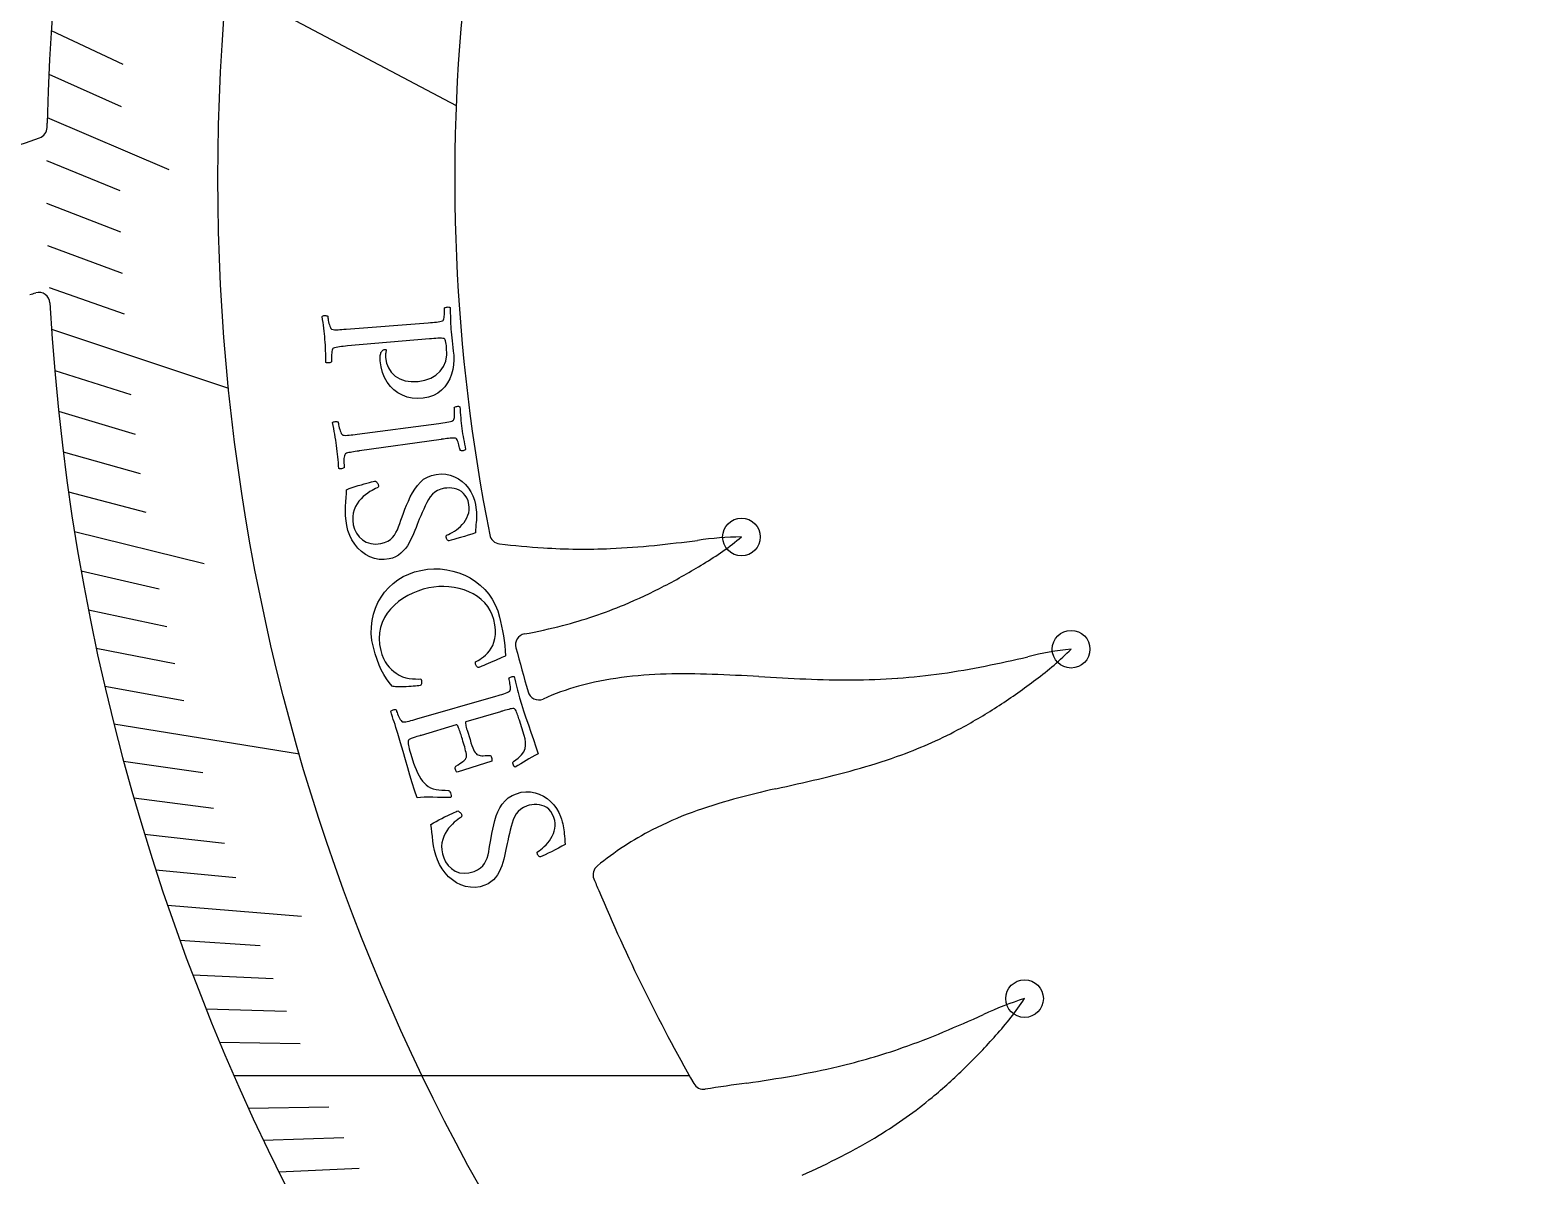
# Model space of a CAD drawing. Header units: millimetres. Extents: x -70 to 70, y -70 to 70.
# Drawn here: x -50.51 to -17.22, y -2.23 to 23.38 of the extents above; entities that cross this region are included whole.
import ezdxf

# ---------------------------------------------------------------- set-up
doc = ezdxf.new("R2010")
doc.units = ezdxf.units.MM
for name, color, linetype in [('CUT_INNER', 6, 'Continuous'), ('CUT_OUTER', 1, 'Continuous'), ('ENGRAVE', 7, 'Continuous'), ('ENGRAVE_FINE', 8, 'Continuous'), ('TEXT', 5, 'Continuous')]:
    doc.layers.add(name, color=color, linetype=linetype)

msp = doc.modelspace()

# ---------------------------------------------------------------- linework, layer by layer
at = {"layer": 'CUT_INNER'}
msp.add_lwpolyline([(-50.127, 21.193), (-50.125, 21.29)], dxfattribs=at)
for centre, radius, start, end in [((-0.001, 20.06), 50.139, 127.0755, 178.5949), ((-0.004, 20.06), 41.01, 173.6776, 191.2115), ((-54.675, 33.348), 13.137, 243.8896, 289.4821), ((-50.377, 21.199), 0.25, 289.4831, 358.7695), ((-51.773, 22.338), 5.036, 284.5021, 286.0737), ((-50.312, 17.259), 0.25, 3.3408, 105.5506), ((-0.001, 20.06), 50.139, 183.1858, 240.6387), ((-39.986, 12.135), 0.25, 191.0742, 263.9244), ((-34.565, 5.155), 6.884, 90.3339, 98.5147), ((-38.784, 17.075), 6.544, 300.5785, 309.6857), ((-37.948, 29.074), 17.311, 263.152, 266.4128), ((-38.139, 26.02), 14.252, 266.4087, 272.4471), ((-38.286, 28.925), 17.161, 272.5247, 275.8021), ((-41.113, 55.995), 44.378, 275.8997, 277.1563), ((-42.722, 23.198), 13.822, 297.5519, 301.7204), ((-41.657, 21.151), 11.514, 292.6518, 297.5645), ((-41.263, 20.238), 10.52, 284.6442, 292.5855), ((-41.51, 21.139), 11.454, 280.3386, 284.7026), ((-39.406, 9.626), 0.25, 101.3089, 194.9414), ((-1.536, 19.634), 39.419, 194.8043, 196.2896), ((-38.021, 52.637), 44.378, 281.5247, 282.7813), ((-26.522, 2.684), 6.884, 95.9589, 104.1397), ((-31.889, 14.132), 6.544, 306.2035, 315.3107), ((-32.555, 25.974), 17.161, 278.1497, 281.4271), ((-36.833, 3.527), 5.363, 105.2816, 114.278), ((-36.383, 1.987), 6.967, 97.4703, 105.5136), ((-36.05, -0.606), 9.582, 91.4303, 97.4261), ((-35.878, -7.529), 16.508, 87.8565, 91.4298), ((-37.092, -40.363), 49.364, 86.6587, 87.8729), ((-30.315, 76.117), 67.313, 266.67827, 267.57257), ((-32.212, 31.613), 22.769, 267.5999, 270.2103), ((-32.198, 24.431), 15.587, 270.2526, 273.9899), ((-32.114, 23.02), 14.174, 274.0501, 278.0778), ((-36.408, 19.84), 13.822, 303.1769, 307.3454), ((-39.134, 8.647), 0.25, 196.3477, 292.4291), ((-35.148, 17.907), 11.514, 298.2768, 303.1895), ((-34.666, 17.037), 10.52, 290.2692, 298.2105), ((-35.394, 19.044), 12.654, 285.8302, 290.2139), ((-37.63, 26.99), 20.909, 283.1225, 285.7841), ((-28.512, -17.127), 24.13, 102.7407, 105.0589), ((-69.985, 166.144), 163.775, 282.75251, 283.0937), ((-31.867, -4.646), 11.206, 105.072, 110.0417), ((-33.013, -1.481), 7.839, 110.0974, 117.2086), ((-33.392, -0.717), 6.987, 117.3102, 129.3618), ((-37.672, 4.486), 0.25, 127.3833, 202.3242), ((-16.206, 13.289), 23.45, 202.2973, 202.9843), ((-0.023, 20.049), 40.988, 202.8515, 209.5797), ((-26.241, -4.86), 6.884, 107.2089, 115.3897), ((-33.739, 5.322), 6.544, 317.4535, 326.5607), ((-47.265, 41.89), 44.378, 292.7747, 294.0313), ((-36.702, 16.806), 17.161, 289.3997, 292.6771), ((-39.284, 10.038), 13.822, 314.4269, 318.5954), ((-35.718, 14.069), 14.252, 283.2837, 289.3221), ((-36.579, 17.761), 18.043, 279.9907, 283.2534), ((-37.671, 8.388), 11.514, 309.5268, 314.4395), ((-35.452, -0.06), 0.25, 209.707, 278.2129), ((28.545, -442.002), 446.302, 98.11845, 98.23974), ((-39.165, 32.551), 33.057, 278.1449, 279.9569), ((-37.029, 7.629), 10.52, 301.5192, 309.4605), ((-38.134, 9.455), 12.654, 297.0802, 301.4639), ((-41.877, 16.812), 20.909, 294.3725, 297.0341)]:
    msp.add_arc(centre, radius, start, end, dxfattribs=at)
at = {"layer": 'CUT_OUTER'}
msp.add_circle((0, 0), 70.2, dxfattribs=at)
at = {"layer": 'ENGRAVE'}
for points in [[(-49.747, 26.323), (-40.982, 21.685)], [(-50.026, 16.687), (-46.069, 15.367)], [(-48.633, 7.859), (-44.482, 7.188)], [(-45.952, 0), (-35.773, 0)]]:
    msp.add_lwpolyline(points, dxfattribs=at)
for centre, radius in [((0, 20.06), 46.307), ((-34.604, 12.039), 0.421), ((-27.236, 9.53), 0.421), ((-28.277, 1.716), 0.421)]:
    msp.add_circle(centre, radius, dxfattribs=at)
at = {"layer": 'ENGRAVE_FINE'}
for points in [[(-50.031, 23.363), (-48.43, 22.615)], [(-50.086, 22.388), (-48.471, 21.666)], [(-50.121, 21.42), (-47.402, 20.258)], [(-50.138, 20.459), (-48.496, 19.789)], [(-50.137, 19.504), (-48.482, 18.861)], [(-50.117, 18.558), (-48.451, 17.941)], [(-50.08, 17.619), (-48.402, 17.028)], [(-49.956, 15.764), (-48.256, 15.228)], [(-49.868, 14.85), (-48.159, 14.341)], [(-49.766, 13.944), (-48.046, 13.462)], [(-49.647, 13.047), (-47.919, 12.593)], [(-49.514, 12.159), (-46.613, 11.447)], [(-49.365, 11.28), (-47.621, 10.882)], [(-49.203, 10.411), (-47.451, 10.04)], [(-49.026, 9.55), (-47.267, 9.208)], [(-48.836, 8.7), (-47.071, 8.386)], [(-48.417, 7.028), (-46.641, 6.77)], [(-48.188, 6.207), (-46.407, 5.977)], [(-47.947, 5.396), (-46.163, 5.195)], [(-47.695, 4.594), (-45.907, 4.422)], [(-47.431, 3.803), (-44.439, 3.563)], [(-47.156, 3.022), (-45.362, 2.907)], [(-46.871, 2.251), (-45.075, 2.165)], [(-46.575, 1.491), (-44.777, 1.433)], [(-46.268, 0.74), (-44.47, 0.711)], [(-45.627, -0.73), (-43.829, -0.701)], [(-45.292, -1.45), (-43.495, -1.392)], [(-44.948, -2.159), (-43.152, -2.073)]]:
    msp.add_lwpolyline(points, dxfattribs=at)
at = {"layer": 'TEXT'}
for points in [[(-41.716, 15.144), (-41.842, 15.136), (-41.962, 15.144), (-42.076, 15.167), (-42.183, 15.207), (-42.283, 15.26), (-42.372, 15.327), (-42.452, 15.406), (-42.522, 15.499), (-42.581, 15.604), (-42.627, 15.719), (-42.66, 15.843), (-42.68, 15.978), (-42.681, 15.997), (-42.681, 16.018), (-42.681, 16.043), (-42.679, 16.07), (-42.677, 16.098), (-42.673, 16.122), (-42.668, 16.145), (-42.662, 16.164), (-42.657, 16.17), (-42.65, 16.178), (-42.642, 16.189), (-42.632, 16.202), (-42.62, 16.214), (-42.605, 16.224), (-42.589, 16.23), (-42.57, 16.234), (-42.559, 16.233), (-42.551, 16.23), (-42.547, 16.224), (-42.546, 16.214), (-42.549, 16.196), (-42.553, 16.177), (-42.556, 16.158), (-42.559, 16.138), (-42.562, 16.118), (-42.564, 16.096), (-42.564, 16.074), (-42.562, 16.05), (-42.54, 15.928), (-42.496, 15.819), (-42.431, 15.722), (-42.346, 15.639), (-42.242, 15.573), (-42.122, 15.531), (-41.986, 15.514), (-41.834, 15.519), (-41.683, 15.546), (-41.55, 15.593), (-41.435, 15.659), (-41.338, 15.744), (-41.264, 15.848), (-41.215, 15.97), (-41.192, 16.112), (-41.195, 16.273), (-41.197, 16.294), (-41.2, 16.32), (-41.205, 16.352), (-41.21, 16.388), (-41.217, 16.422), (-41.226, 16.448), (-41.238, 16.466), (-41.253, 16.475), (-41.277, 16.481), (-41.307, 16.484), (-41.345, 16.484), (-41.389, 16.483), (-41.436, 16.479), (-41.484, 16.476), (-41.532, 16.472), (-41.58, 16.468), (-43.41, 16.31), (-43.458, 16.306), (-43.504, 16.301), (-43.548, 16.297), (-43.591, 16.292), (-43.63, 16.287), (-43.666, 16.279), (-43.698, 16.271), (-43.725, 16.26), (-43.735, 16.252), (-43.744, 16.236), (-43.752, 16.214), (-43.759, 16.185), (-43.764, 16.153), (-43.768, 16.12), (-43.77, 16.086), (-43.771, 16.051), (-43.771, 16.019), (-43.77, 15.992), (-43.77, 15.971), (-43.769, 15.955), (-43.779, 15.948), (-43.792, 15.942), (-43.809, 15.937), (-43.829, 15.933), (-43.849, 15.931), (-43.866, 15.933), (-43.88, 15.937), (-43.892, 15.943), (-43.894, 16.01), (-43.896, 16.076), (-43.898, 16.14), (-43.9, 16.202), (-43.902, 16.265), (-43.906, 16.328), (-43.91, 16.392), (-43.915, 16.456), (-43.92, 16.519), (-43.926, 16.582), (-43.934, 16.645), (-43.941, 16.709), (-43.95, 16.773), (-43.958, 16.838), (-43.967, 16.904), (-43.976, 16.971), (-43.966, 16.979), (-43.953, 16.985), (-43.936, 16.989), (-43.915, 16.991), (-43.895, 16.99), (-43.878, 16.988), (-43.864, 16.984), (-43.853, 16.979), (-43.851, 16.963), (-43.848, 16.942), (-43.844, 16.915), (-43.839, 16.883), (-43.833, 16.849), (-43.825, 16.816), (-43.816, 16.783), (-43.805, 16.751), (-43.794, 16.723), (-43.782, 16.703), (-43.771, 16.69), (-43.76, 16.685), (-43.731, 16.679), (-43.699, 16.675), (-43.662, 16.674), (-43.622, 16.675), (-43.579, 16.677), (-43.535, 16.68), (-43.489, 16.683), (-43.441, 16.687), (-41.605, 16.829), (-41.558, 16.833), (-41.511, 16.837), (-41.467, 16.841), (-41.423, 16.846), (-41.382, 16.851), (-41.346, 16.858), (-41.314, 16.866), (-41.286, 16.875), (-41.274, 16.882), (-41.264, 16.896), (-41.257, 16.916), (-41.251, 16.944), (-41.247, 16.975), (-41.244, 17.007), (-41.242, 17.039), (-41.241, 17.072), (-41.24, 17.102), (-41.24, 17.127), (-41.24, 17.148), (-41.24, 17.163), (-41.23, 17.169), (-41.217, 17.174), (-41.2, 17.179), (-41.18, 17.182), (-41.16, 17.183), (-41.142, 17.182), (-41.128, 17.178), (-41.117, 17.171), (-41.115, 17.109), (-41.113, 17.047), (-41.112, 16.985), (-41.11, 16.925), (-41.108, 16.865), (-41.106, 16.805), (-41.102, 16.746), (-41.098, 16.687), (-41.093, 16.625), (-41.086, 16.561), (-41.079, 16.494), (-41.071, 16.425), (-41.063, 16.353), (-41.054, 16.275), (-41.046, 16.193), (-41.037, 16.105), (-41.032, 15.997), (-41.039, 15.89), (-41.056, 15.784), (-41.085, 15.679), (-41.125, 15.578), (-41.175, 15.485), (-41.237, 15.4), (-41.31, 15.322), (-41.394, 15.255), (-41.489, 15.203), (-41.597, 15.166), (-41.716, 15.144)], [(-40.855, 14.465), (-40.846, 14.405), (-40.837, 14.346), (-40.826, 14.288), (-40.815, 14.231), (-40.804, 14.173), (-40.792, 14.114), (-40.781, 14.054), (-40.77, 13.993), (-40.779, 13.984), (-40.792, 13.977), (-40.808, 13.972), (-40.828, 13.969), (-40.849, 13.968), (-40.866, 13.968), (-40.881, 13.97), (-40.892, 13.975), (-40.894, 13.989), (-40.899, 14.01), (-40.904, 14.035), (-40.912, 14.065), (-40.92, 14.098), (-40.929, 14.129), (-40.939, 14.159), (-40.95, 14.188), (-40.961, 14.213), (-40.973, 14.232), (-40.985, 14.244), (-40.999, 14.249), (-41.023, 14.252), (-41.05, 14.252), (-41.081, 14.251), (-41.114, 14.248), (-41.15, 14.244), (-41.188, 14.239), (-41.227, 14.234), (-41.268, 14.228), (-41.274, 14.227), (-41.281, 14.226), (-41.287, 14.226), (-41.294, 14.225), (-41.3, 14.224), (-41.307, 14.223), (-41.314, 14.222), (-41.32, 14.221), (-43.144, 13.963), (-43.15, 13.962), (-43.157, 13.961), (-43.163, 13.96), (-43.17, 13.96), (-43.176, 13.959), (-43.183, 13.958), (-43.189, 13.957), (-43.196, 13.956), (-43.236, 13.95), (-43.275, 13.944), (-43.312, 13.938), (-43.346, 13.932), (-43.379, 13.926), (-43.407, 13.918), (-43.433, 13.91), (-43.456, 13.901), (-43.465, 13.892), (-43.473, 13.876), (-43.48, 13.853), (-43.485, 13.824), (-43.489, 13.791), (-43.49, 13.758), (-43.491, 13.723), (-43.49, 13.688), (-43.488, 13.655), (-43.486, 13.627), (-43.484, 13.605), (-43.482, 13.589), (-43.491, 13.582), (-43.504, 13.575), (-43.521, 13.569), (-43.541, 13.564), (-43.561, 13.562), (-43.578, 13.562), (-43.593, 13.565), (-43.604, 13.571), (-43.61, 13.637), (-43.615, 13.703), (-43.621, 13.767), (-43.626, 13.829), (-43.632, 13.891), (-43.639, 13.954), (-43.646, 14.018), (-43.655, 14.082), (-43.664, 14.144), (-43.673, 14.207), (-43.684, 14.271), (-43.696, 14.335), (-43.707, 14.4), (-43.719, 14.465), (-43.732, 14.53), (-43.745, 14.597), (-43.735, 14.605), (-43.722, 14.612), (-43.705, 14.617), (-43.685, 14.62), (-43.665, 14.62), (-43.647, 14.619), (-43.633, 14.617), (-43.622, 14.612), (-43.619, 14.596), (-43.615, 14.574), (-43.61, 14.547), (-43.603, 14.515), (-43.594, 14.48), (-43.585, 14.446), (-43.574, 14.414), (-43.561, 14.382), (-43.549, 14.355), (-43.536, 14.335), (-43.524, 14.323), (-43.513, 14.318), (-43.484, 14.314), (-43.451, 14.312), (-43.414, 14.313), (-43.374, 14.316), (-43.332, 14.321), (-43.288, 14.326), (-43.242, 14.332), (-43.195, 14.338), (-41.369, 14.58), (-41.322, 14.586), (-41.276, 14.593), (-41.231, 14.599), (-41.188, 14.606), (-41.148, 14.613), (-41.111, 14.622), (-41.08, 14.632), (-41.053, 14.643), (-41.041, 14.65), (-41.032, 14.664), (-41.026, 14.685), (-41.022, 14.713), (-41.02, 14.745), (-41.018, 14.777), (-41.018, 14.81), (-41.018, 14.843), (-41.019, 14.875), (-41.021, 14.9), (-41.022, 14.921), (-41.023, 14.936), (-41.014, 14.943), (-41.001, 14.949), (-40.984, 14.954), (-40.964, 14.959), (-40.944, 14.961), (-40.926, 14.961), (-40.912, 14.957), (-40.901, 14.952), (-40.895, 14.889), (-40.89, 14.827), (-40.885, 14.765), (-40.88, 14.704), (-40.875, 14.643), (-40.869, 14.583), (-40.862, 14.524), (-40.855, 14.465)], [(-40.549, 12.762), (-40.539, 12.701), (-40.532, 12.644), (-40.527, 12.593), (-40.526, 12.547), (-40.526, 12.502), (-40.528, 12.457), (-40.53, 12.412), (-40.534, 12.365), (-40.539, 12.315), (-40.543, 12.26), (-40.548, 12.199), (-40.552, 12.132), (-40.633, 12.104), (-40.715, 12.077), (-40.799, 12.051), (-40.885, 12.026), (-40.966, 12.003), (-41.036, 11.983), (-41.095, 11.968), (-41.143, 11.955), (-41.153, 11.954), (-41.163, 11.957), (-41.172, 11.965), (-41.181, 11.978), (-41.189, 11.993), (-41.196, 12.007), (-41.2, 12.02), (-41.203, 12.031), (-41.205, 12.045), (-41.204, 12.058), (-41.2, 12.07), (-41.195, 12.081), (-41.155, 12.095), (-41.113, 12.114), (-41.069, 12.137), (-41.022, 12.166), (-40.975, 12.199), (-40.93, 12.235), (-40.886, 12.275), (-40.845, 12.319), (-40.806, 12.366), (-40.773, 12.416), (-40.743, 12.468), (-40.719, 12.524), (-40.701, 12.581), (-40.692, 12.641), (-40.691, 12.702), (-40.698, 12.766), (-40.717, 12.844), (-40.743, 12.911), (-40.777, 12.968), (-40.818, 13.015), (-40.865, 13.053), (-40.915, 13.083), (-40.968, 13.106), (-41.025, 13.122), (-41.082, 13.131), (-41.138, 13.135), (-41.192, 13.134), (-41.245, 13.128), (-41.325, 13.108), (-41.397, 13.08), (-41.46, 13.041), (-41.513, 12.993), (-41.56, 12.937), (-41.603, 12.876), (-41.641, 12.81), (-41.675, 12.738), (-41.707, 12.663), (-41.739, 12.587), (-41.772, 12.511), (-41.805, 12.435), (-41.829, 12.377), (-41.854, 12.315), (-41.879, 12.25), (-41.906, 12.182), (-41.935, 12.113), (-41.966, 12.044), (-41.999, 11.976), (-42.034, 11.909), (-42.073, 11.844), (-42.116, 11.784), (-42.163, 11.728), (-42.216, 11.677), (-42.273, 11.632), (-42.336, 11.596), (-42.405, 11.567), (-42.48, 11.548), (-42.593, 11.533), (-42.703, 11.537), (-42.809, 11.557), (-42.911, 11.596), (-43.007, 11.649), (-43.096, 11.713), (-43.176, 11.79), (-43.249, 11.877), (-43.311, 11.973), (-43.361, 12.075), (-43.4, 12.182), (-43.426, 12.295), (-43.443, 12.403), (-43.452, 12.511), (-43.455, 12.617), (-43.452, 12.723), (-43.445, 12.825), (-43.44, 12.921), (-43.436, 13.012), (-43.433, 13.097), (-43.37, 13.12), (-43.306, 13.143), (-43.239, 13.165), (-43.17, 13.187), (-43.101, 13.207), (-43.037, 13.226), (-42.977, 13.242), (-42.922, 13.258), (-42.873, 13.27), (-42.835, 13.28), (-42.806, 13.286), (-42.788, 13.29), (-42.776, 13.28), (-42.764, 13.27), (-42.753, 13.258), (-42.743, 13.245), (-42.734, 13.232), (-42.727, 13.218), (-42.722, 13.204), (-42.718, 13.189), (-42.718, 13.171), (-42.723, 13.156), (-42.734, 13.144), (-42.75, 13.135), (-42.782, 13.121), (-42.819, 13.103), (-42.861, 13.08), (-42.909, 13.053), (-42.959, 13.021), (-43.009, 12.983), (-43.059, 12.941), (-43.108, 12.893), (-43.156, 12.841), (-43.197, 12.783), (-43.232, 12.719), (-43.262, 12.65), (-43.284, 12.575), (-43.294, 12.494), (-43.293, 12.406), (-43.282, 12.312), (-43.255, 12.213), (-43.212, 12.124), (-43.153, 12.045), (-43.078, 11.975), (-42.99, 11.922), (-42.892, 11.891), (-42.784, 11.882), (-42.665, 11.895), (-42.582, 11.916), (-42.511, 11.945), (-42.451, 11.983), (-42.403, 12.028), (-42.363, 12.08), (-42.327, 12.138), (-42.295, 12.2), (-42.268, 12.268), (-42.243, 12.34), (-42.216, 12.414), (-42.189, 12.491), (-42.161, 12.57), (-42.126, 12.659), (-42.089, 12.75), (-42.05, 12.842), (-42.007, 12.935), (-41.961, 13.027), (-41.908, 13.112), (-41.848, 13.192), (-41.782, 13.265), (-41.709, 13.329), (-41.625, 13.379), (-41.532, 13.416), (-41.43, 13.44), (-41.319, 13.45), (-41.214, 13.444), (-41.113, 13.424), (-41.017, 13.387), (-40.928, 13.339), (-40.847, 13.28), (-40.773, 13.211), (-40.708, 13.132), (-40.652, 13.046), (-40.607, 12.956), (-40.573, 12.862), (-40.549, 12.762)], [(-40.01, 10.246), (-39.987, 10.146), (-39.965, 10.044), (-39.944, 9.939), (-39.925, 9.831), (-39.908, 9.721), (-39.894, 9.609), (-39.885, 9.495), (-39.879, 9.38), (-39.885, 9.377), (-39.9, 9.37), (-39.926, 9.358), (-39.963, 9.342), (-40.007, 9.322), (-40.054, 9.302), (-40.105, 9.28), (-40.159, 9.256), (-40.215, 9.233), (-40.267, 9.21), (-40.317, 9.188), (-40.364, 9.168), (-40.406, 9.15), (-40.438, 9.136), (-40.46, 9.127), (-40.473, 9.123), (-40.482, 9.121), (-40.491, 9.122), (-40.502, 9.128), (-40.514, 9.139), (-40.526, 9.151), (-40.535, 9.165), (-40.542, 9.18), (-40.548, 9.196), (-40.551, 9.21), (-40.552, 9.224), (-40.551, 9.237), (-40.548, 9.249), (-40.523, 9.262), (-40.492, 9.279), (-40.456, 9.301), (-40.414, 9.327), (-40.369, 9.359), (-40.325, 9.397), (-40.281, 9.441), (-40.238, 9.492), (-40.198, 9.55), (-40.165, 9.616), (-40.138, 9.69), (-40.117, 9.771), (-40.105, 9.861), (-40.105, 9.962), (-40.118, 10.072), (-40.142, 10.191), (-40.175, 10.298), (-40.22, 10.396), (-40.276, 10.487), (-40.344, 10.569), (-40.422, 10.643), (-40.508, 10.709), (-40.6, 10.766), (-40.701, 10.816), (-40.806, 10.857), (-40.915, 10.889), (-41.027, 10.912), (-41.142, 10.927), (-41.258, 10.933), (-41.372, 10.931), (-41.484, 10.92), (-41.595, 10.9), (-41.717, 10.869), (-41.835, 10.83), (-41.951, 10.783), (-42.063, 10.727), (-42.171, 10.664), (-42.27, 10.593), (-42.362, 10.514), (-42.447, 10.428), (-42.521, 10.335), (-42.584, 10.235), (-42.634, 10.128), (-42.673, 10.014), (-42.697, 9.895), (-42.705, 9.769), (-42.695, 9.638), (-42.669, 9.501), (-42.642, 9.408), (-42.609, 9.324), (-42.57, 9.249), (-42.526, 9.183), (-42.477, 9.126), (-42.428, 9.075), (-42.377, 9.03), (-42.326, 8.992), (-42.253, 8.949), (-42.18, 8.915), (-42.106, 8.891), (-42.03, 8.877), (-41.957, 8.869), (-41.89, 8.864), (-41.828, 8.862), (-41.771, 8.864), (-41.76, 8.829), (-41.757, 8.793), (-41.76, 8.758), (-41.769, 8.722), (-41.788, 8.718), (-41.815, 8.714), (-41.85, 8.71), (-41.893, 8.705), (-41.941, 8.7), (-41.99, 8.696), (-42.042, 8.692), (-42.096, 8.689), (-42.15, 8.686), (-42.201, 8.685), (-42.249, 8.685), (-42.295, 8.686), (-42.335, 8.689), (-42.367, 8.693), (-42.392, 8.699), (-42.41, 8.706), (-42.478, 8.784), (-42.541, 8.87), (-42.6, 8.963), (-42.655, 9.065), (-42.705, 9.175), (-42.751, 9.296), (-42.794, 9.429), (-42.832, 9.572), (-42.863, 9.728), (-42.878, 9.88), (-42.877, 10.03), (-42.86, 10.175), (-42.829, 10.316), (-42.785, 10.45), (-42.729, 10.576), (-42.66, 10.695), (-42.58, 10.806), (-42.49, 10.907), (-42.391, 10.999), (-42.283, 11.081), (-42.166, 11.152), (-42.042, 11.211), (-41.912, 11.258), (-41.775, 11.293), (-41.626, 11.318), (-41.48, 11.328), (-41.336, 11.325), (-41.193, 11.308), (-41.054, 11.278), (-40.92, 11.238), (-40.791, 11.185), (-40.667, 11.122), (-40.55, 11.047), (-40.443, 10.963), (-40.343, 10.867), (-40.253, 10.761), (-40.174, 10.646), (-40.107, 10.521), (-40.053, 10.388), (-40.01, 10.246)], [(-39.566, 8.444), (-39.523, 8.301), (-39.476, 8.152), (-39.424, 7.997), (-39.368, 7.835), (-39.311, 7.671), (-39.255, 7.509), (-39.201, 7.348), (-39.148, 7.189), (-39.221, 7.154), (-39.29, 7.117), (-39.355, 7.081), (-39.416, 7.043), (-39.477, 7.006), (-39.538, 6.968), (-39.601, 6.931), (-39.664, 6.894), (-39.678, 6.903), (-39.689, 6.916), (-39.7, 6.934), (-39.708, 6.956), (-39.714, 6.98), (-39.714, 6.999), (-39.709, 7.013), (-39.698, 7.022), (-39.597, 7.095), (-39.521, 7.167), (-39.469, 7.237), (-39.442, 7.307), (-39.432, 7.377), (-39.432, 7.45), (-39.442, 7.525), (-39.462, 7.602), (-39.568, 7.941), (-39.572, 7.956), (-39.579, 7.975), (-39.587, 8), (-39.597, 8.029), (-39.608, 8.061), (-39.62, 8.091), (-39.632, 8.12), (-39.644, 8.148), (-39.657, 8.171), (-39.669, 8.189), (-39.681, 8.199), (-39.693, 8.204), (-39.717, 8.202), (-39.745, 8.199), (-39.775, 8.193), (-39.807, 8.185), (-39.842, 8.176), (-39.877, 8.166), (-39.912, 8.156), (-39.948, 8.145), (-39.962, 8.141), (-39.974, 8.137), (-39.985, 8.134), (-39.994, 8.131), (-40.764, 7.902), (-40.771, 7.896), (-40.774, 7.884), (-40.773, 7.866), (-40.769, 7.841), (-40.763, 7.813), (-40.755, 7.783), (-40.747, 7.752), (-40.737, 7.719), (-40.672, 7.507), (-40.651, 7.439), (-40.63, 7.379), (-40.611, 7.327), (-40.593, 7.284), (-40.576, 7.248), (-40.558, 7.218), (-40.538, 7.195), (-40.518, 7.178), (-40.496, 7.165), (-40.471, 7.157), (-40.443, 7.151), (-40.411, 7.148), (-40.376, 7.148), (-40.335, 7.149), (-40.289, 7.151), (-40.237, 7.154), (-40.222, 7.153), (-40.21, 7.145), (-40.199, 7.129), (-40.189, 7.106), (-40.183, 7.083), (-40.181, 7.062), (-40.182, 7.045), (-40.188, 7.029), (-40.961, 6.779), (-40.971, 6.787), (-40.981, 6.8), (-40.99, 6.818), (-40.999, 6.84), (-41.005, 6.864), (-41.005, 6.883), (-41, 6.9), (-40.99, 6.913), (-40.939, 6.944), (-40.897, 6.972), (-40.862, 6.995), (-40.835, 7.015), (-40.813, 7.032), (-40.796, 7.047), (-40.783, 7.06), (-40.774, 7.071), (-40.767, 7.082), (-40.762, 7.093), (-40.757, 7.105), (-40.754, 7.117), (-40.75, 7.133), (-40.75, 7.156), (-40.754, 7.184), (-40.761, 7.22), (-40.77, 7.259), (-40.78, 7.3), (-40.791, 7.343), (-40.804, 7.387), (-40.816, 7.431), (-40.829, 7.474), (-40.841, 7.516), (-40.854, 7.556), (-40.862, 7.584), (-40.872, 7.614), (-40.882, 7.646), (-40.893, 7.679), (-40.905, 7.712), (-40.916, 7.742), (-40.927, 7.77), (-40.938, 7.795), (-40.948, 7.816), (-40.959, 7.83), (-40.969, 7.837), (-40.98, 7.837), (-41.767, 7.603), (-41.772, 7.601), (-41.778, 7.599), (-41.785, 7.597), (-41.792, 7.595), (-41.824, 7.585), (-41.86, 7.574), (-41.9, 7.562), (-41.944, 7.547), (-41.985, 7.533), (-42.016, 7.52), (-42.035, 7.508), (-42.044, 7.497), (-42.051, 7.47), (-42.054, 7.442), (-42.053, 7.412), (-42.049, 7.38), (-42.041, 7.344), (-42.029, 7.299), (-42.014, 7.246), (-41.996, 7.183), (-41.933, 6.982), (-41.908, 6.908), (-41.879, 6.836), (-41.847, 6.765), (-41.811, 6.696), (-41.772, 6.633), (-41.733, 6.578), (-41.693, 6.531), (-41.652, 6.493), (-41.605, 6.458), (-41.552, 6.43), (-41.495, 6.409), (-41.432, 6.396), (-41.367, 6.388), (-41.299, 6.381), (-41.229, 6.375), (-41.157, 6.371), (-41.143, 6.368), (-41.131, 6.358), (-41.121, 6.342), (-41.112, 6.32), (-41.102, 6.285), (-41.097, 6.255), (-41.097, 6.231), (-41.103, 6.211), (-41.198, 6.213), (-41.296, 6.215), (-41.398, 6.217), (-41.502, 6.221), (-41.604, 6.222), (-41.696, 6.22), (-41.78, 6.214), (-41.855, 6.205), (-41.91, 6.374), (-41.963, 6.543), (-42.014, 6.711), (-42.063, 6.88), (-42.114, 7.054), (-42.167, 7.239), (-42.224, 7.434), (-42.285, 7.641), (-42.306, 7.712), (-42.327, 7.779), (-42.348, 7.843), (-42.368, 7.902), (-42.388, 7.96), (-42.407, 8.02), (-42.425, 8.081), (-42.443, 8.143), (-42.435, 8.153), (-42.423, 8.162), (-42.407, 8.169), (-42.388, 8.175), (-42.368, 8.179), (-42.35, 8.18), (-42.336, 8.179), (-42.324, 8.176), (-42.319, 8.161), (-42.312, 8.14), (-42.303, 8.114), (-42.291, 8.083), (-42.277, 8.05), (-42.263, 8.018), (-42.247, 7.988), (-42.23, 7.958), (-42.213, 7.933), (-42.198, 7.915), (-42.185, 7.905), (-42.173, 7.902), (-42.143, 7.903), (-42.11, 7.906), (-42.075, 7.912), (-42.035, 7.921), (-41.994, 7.932), (-41.951, 7.944), (-41.907, 7.956), (-41.861, 7.969), (-40.092, 8.48), (-40.046, 8.493), (-40.001, 8.507), (-39.958, 8.52), (-39.916, 8.533), (-39.878, 8.546), (-39.843, 8.56), (-39.813, 8.575), (-39.788, 8.59), (-39.778, 8.599), (-39.771, 8.614), (-39.768, 8.636), (-39.768, 8.664), (-39.77, 8.695), (-39.774, 8.727), (-39.779, 8.76), (-39.784, 8.793), (-39.79, 8.824), (-39.795, 8.849), (-39.799, 8.87), (-39.803, 8.884), (-39.794, 8.893), (-39.782, 8.9), (-39.767, 8.908), (-39.747, 8.915), (-39.728, 8.921), (-39.711, 8.923), (-39.696, 8.922), (-39.684, 8.918), (-39.669, 8.857), (-39.655, 8.796), (-39.641, 8.736), (-39.627, 8.676), (-39.613, 8.617), (-39.598, 8.558), (-39.582, 8.501), (-39.566, 8.444)], [(-38.649, 5.786), (-38.629, 5.728), (-38.611, 5.673), (-38.598, 5.623), (-38.588, 5.578), (-38.581, 5.534), (-38.575, 5.49), (-38.569, 5.444), (-38.565, 5.398), (-38.561, 5.348), (-38.556, 5.292), (-38.549, 5.231), (-38.542, 5.165), (-38.617, 5.123), (-38.693, 5.082), (-38.771, 5.042), (-38.851, 5.002), (-38.926, 4.966), (-38.992, 4.934), (-39.047, 4.908), (-39.093, 4.888), (-39.103, 4.884), (-39.113, 4.886), (-39.123, 4.892), (-39.135, 4.904), (-39.145, 4.917), (-39.154, 4.93), (-39.16, 4.941), (-39.165, 4.952), (-39.169, 4.965), (-39.17, 4.978), (-39.169, 4.991), (-39.165, 5.002), (-39.129, 5.023), (-39.091, 5.049), (-39.052, 5.08), (-39.011, 5.116), (-38.97, 5.157), (-38.932, 5.201), (-38.896, 5.248), (-38.862, 5.298), (-38.833, 5.351), (-38.808, 5.406), (-38.789, 5.463), (-38.775, 5.521), (-38.767, 5.581), (-38.768, 5.642), (-38.778, 5.702), (-38.796, 5.764), (-38.828, 5.837), (-38.866, 5.899), (-38.909, 5.949), (-38.958, 5.988), (-39.011, 6.017), (-39.065, 6.038), (-39.122, 6.051), (-39.18, 6.057), (-39.238, 6.056), (-39.294, 6.05), (-39.347, 6.04), (-39.398, 6.024), (-39.474, 5.991), (-39.539, 5.951), (-39.594, 5.902), (-39.639, 5.845), (-39.675, 5.782), (-39.707, 5.714), (-39.733, 5.642), (-39.754, 5.565), (-39.772, 5.486), (-39.79, 5.406), (-39.809, 5.325), (-39.828, 5.245), (-39.842, 5.183), (-39.855, 5.117), (-39.869, 5.049), (-39.884, 4.978), (-39.9, 4.905), (-39.918, 4.832), (-39.939, 4.759), (-39.962, 4.686), (-39.989, 4.616), (-40.02, 4.549), (-40.058, 4.486), (-40.1, 4.426), (-40.149, 4.372), (-40.205, 4.325), (-40.268, 4.285), (-40.338, 4.253), (-40.447, 4.219), (-40.555, 4.203), (-40.663, 4.205), (-40.77, 4.225), (-40.875, 4.26), (-40.973, 4.308), (-41.066, 4.369), (-41.152, 4.443), (-41.23, 4.527), (-41.298, 4.618), (-41.355, 4.717), (-41.4, 4.823), (-41.435, 4.927), (-41.463, 5.031), (-41.485, 5.135), (-41.5, 5.24), (-41.511, 5.341), (-41.523, 5.437), (-41.535, 5.527), (-41.547, 5.612), (-41.489, 5.645), (-41.43, 5.679), (-41.368, 5.712), (-41.303, 5.746), (-41.24, 5.778), (-41.18, 5.807), (-41.124, 5.835), (-41.072, 5.859), (-41.026, 5.88), (-40.99, 5.896), (-40.963, 5.907), (-40.946, 5.914), (-40.932, 5.907), (-40.919, 5.898), (-40.906, 5.889), (-40.894, 5.878), (-40.883, 5.867), (-40.873, 5.855), (-40.865, 5.841), (-40.859, 5.827), (-40.856, 5.809), (-40.858, 5.794), (-40.867, 5.78), (-40.881, 5.768), (-40.91, 5.749), (-40.944, 5.725), (-40.981, 5.695), (-41.023, 5.66), (-41.067, 5.619), (-41.109, 5.574), (-41.151, 5.524), (-41.192, 5.468), (-41.229, 5.408), (-41.26, 5.343), (-41.283, 5.274), (-41.301, 5.201), (-41.309, 5.124), (-41.305, 5.042), (-41.289, 4.956), (-41.261, 4.865), (-41.217, 4.772), (-41.159, 4.692), (-41.087, 4.624), (-41.002, 4.569), (-40.906, 4.532), (-40.804, 4.519), (-40.696, 4.529), (-40.581, 4.562), (-40.503, 4.598), (-40.438, 4.639), (-40.386, 4.686), (-40.346, 4.739), (-40.316, 4.798), (-40.29, 4.86), (-40.27, 4.928), (-40.255, 4.999), (-40.243, 5.074), (-40.23, 5.152), (-40.216, 5.232), (-40.203, 5.315), (-40.184, 5.409), (-40.163, 5.505), (-40.14, 5.602), (-40.115, 5.702), (-40.085, 5.8), (-40.048, 5.893), (-40.003, 5.982), (-39.951, 6.066), (-39.89, 6.141), (-39.816, 6.205), (-39.731, 6.258), (-39.635, 6.299), (-39.528, 6.329), (-39.423, 6.342), (-39.32, 6.339), (-39.219, 6.32), (-39.123, 6.287), (-39.032, 6.244), (-38.948, 6.189), (-38.87, 6.123), (-38.8, 6.048), (-38.74, 5.967), (-38.69, 5.88), (-38.649, 5.786)]]:
    msp.add_lwpolyline(points, close=True, dxfattribs=at)

doc.saveas('drawing.dxf')
